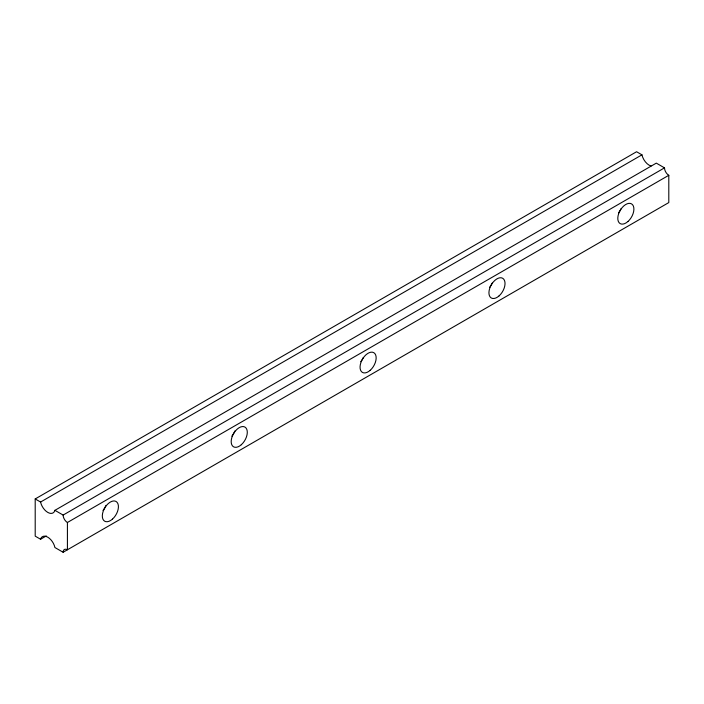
<?xml version="1.0" encoding="UTF-8"?>
<svg xmlns="http://www.w3.org/2000/svg" width="704" height="704" viewBox="0 0 704 704"><rect width="100%" height="100%" fill="white"/><g stroke="black" fill="none" stroke-linecap="round" stroke-linejoin="round"><path stroke-width="1.06" d="M40.568 539.246L41.237 537.768A10.63 6.134 60 0 1 54.261 545.283L54.921 547.527L63.122 552.262L668.8 202.576L668.8 175.296A6.072 3.511 60 0 1 664.506 167.86L656.304 163.126L54.921 510.33L54.261 511.808A10.63 6.134 60 0 1 41.237 504.284L40.568 502.04L35.2 498.942L35.2 536.14L40.568 539.246L46.279 535.946M35.2 498.942L636.583 151.738L641.951 154.836L642.62 157.08A10.63 6.134 60 0 0 651.077 166.012M40.568 502.04L641.951 154.836M54.921 510.33L63.122 515.064L664.506 167.86M63.122 552.262A6.072 3.511 60 0 1 67.417 549.78L67.417 522.5L668.8 175.296M67.417 522.5A6.072 3.511 60 0 1 63.122 515.064M621.06 208.692A11.387 6.574 -60 0 1 618.49 212.898M492.193 283.087A11.387 6.574 -60 0 1 489.623 287.294M363.326 357.491A11.387 6.574 -60 0 1 360.756 361.698M234.837 430.989A11.387 6.574 -60 0 1 231.889 436.102M105.961 505.393A11.387 6.574 -60 0 1 103.013 510.497M112.455 519.121A11.387 6.574 -60 0 0 116.072 501.477A11.387 6.574 -60 0 0 102.59 513.427A11.387 6.574 -60 0 0 112.455 519.121M241.322 444.717A11.387 6.574 -60 0 0 244.939 427.073A11.387 6.574 -60 0 0 231.458 439.023A11.387 6.574 -60 0 0 241.322 444.717M370.19 370.322A11.387 6.574 -60 0 0 373.806 352.678A11.387 6.574 -60 0 0 360.325 364.628A11.387 6.574 -60 0 0 370.19 370.322M499.057 295.918A11.387 6.574 -60 0 0 502.674 278.274A11.387 6.574 -60 0 0 489.201 290.224A11.387 6.574 -60 0 0 499.057 295.918M627.933 221.514A11.387 6.574 -60 0 0 631.541 203.87A11.387 6.574 -60 0 0 618.068 215.82A11.387 6.574 -60 0 0 627.933 221.514"/></g></svg>
